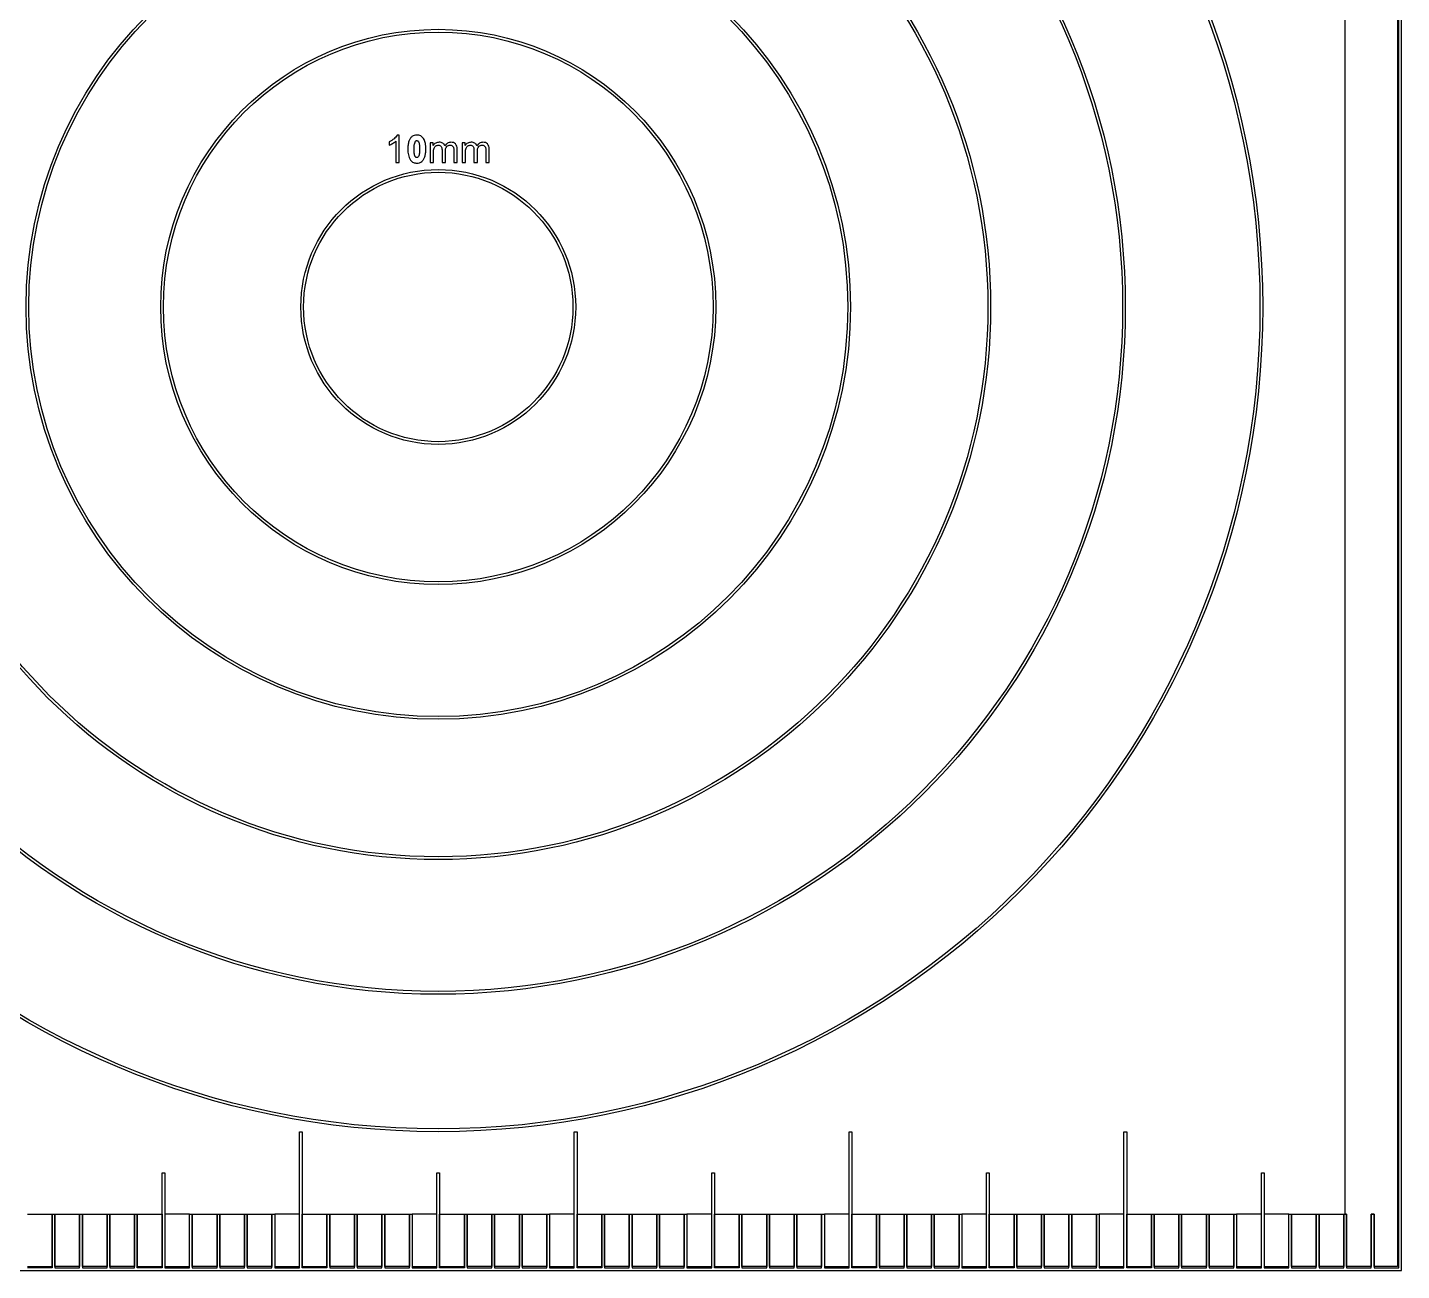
# Model space of a CAD drawing. Header units: millimetres. Extents: x -130 to 130, y -130 to 130.
# Drawn here: x -14.95 to 35.05, y -35.05 to 10.17 of the extents above; entities that cross this region are included whole.
import ezdxf

# ---------------------------------------------------------------- set-up
doc = ezdxf.new("R2010")
doc.units = ezdxf.units.MM
doc.header["$MEASUREMENT"] = 0

msp = doc.modelspace()

# ---------------------------------------------------------------- linework, layer by layer
at = {"color": 5}
for p, q in [((-1.789, 6.003), (-1.789, 5.884)), ((-1.543, 6.032), (-1.543, 5.25)), ((-1.42, 6.254), (-1.499, 6.254)), ((-1.42, 5.25), (-1.42, 6.254)), ((-0.185, 5.974), (-0.295, 5.974)), ((-0.295, 5.974), (-0.295, 5.25)), ((-0.185, 5.873), (-0.185, 5.974)), ((-0.172, 5.25), (-0.172, 5.626)), ((0.136, 5.721), (0.136, 5.25)), ((0.259, 5.25), (0.259, 5.671)), ((0.565, 5.706), (0.565, 5.25)), ((0.687, 5.25), (0.687, 5.747)), ((0.979, 5.974), (0.869, 5.974)), ((0.869, 5.974), (0.869, 5.25)), ((0.979, 5.873), (0.979, 5.974)), ((0.992, 5.25), (0.992, 5.626)), ((1.299, 5.721), (1.299, 5.25)), ((1.422, 5.25), (1.422, 5.671)), ((1.729, 5.706), (1.729, 5.25)), ((1.851, 5.25), (1.851, 5.747)), ((-1.543, 5.25), (-1.42, 5.25)), ((-0.781, 5.233), (-0.78, 5.233)), ((-0.78, 5.233), (-0.778, 5.233)), ((-0.295, 5.25), (-0.172, 5.25)), ((0.136, 5.25), (0.259, 5.25)), ((0.565, 5.25), (0.687, 5.25)), ((0.869, 5.25), (0.992, 5.25)), ((1.299, 5.25), (1.422, 5.25)), ((1.729, 5.25), (1.851, 5.25))]:
    msp.add_line(p, q, dxfattribs=at)
for points in [[(-35.05, -35.05), (35.05, -35.05), (35.05, 35.05), (-35.05, 35.05)], [(33.05, -34.9), (33.05, -33), (33, -33), (33, 33), (-33, 33), (-33, 33.05), (-34.9, 33.05), (-34.9, 33.95), (-33, 33.95), (-33, 34.05), (-34.9, 34.05), (-34.9, 34.9), (34.9, 34.9), (34.9, -34.9), (34.05, -34.9), (34.05, -33), (33.95, -33), (33.95, -34.9)], [(-13.05, -33), (-13.05, -34.9), (-13.95, -34.9), (-13.95, -33)], [(-12.95, -34.9), (-12.95, -33), (-12.05, -33), (-12.05, -34.9)], [(-7.05, -33), (-7.05, -34.9), (-7.95, -34.9), (-7.95, -33)], [(-6.95, -34.9), (-6.95, -33), (-6.05, -33), (-6.05, -34.9)], [(-3.95, -34.9), (-3.95, -33), (-3.05, -33), (-3.05, -34.9)], [(-2.05, -33), (-2.05, -34.9), (-2.95, -34.9), (-2.95, -33)], [(-1.95, -34.9), (-1.95, -33), (-1.95, -34.95), (-1.05, -34.95), (-1.05, -33), (-1.05, -34.9)], [(1.05, -34.9), (1.05, -33), (1.95, -33), (1.95, -34.9)], [(2.05, -34.9), (2.05, -33), (2.95, -33), (2.95, -34.9)], [(3.05, -34.9), (3.05, -33), (3.95, -33), (3.95, -34.9)], [(6.05, -34.9), (6.05, -33), (6.95, -33), (6.95, -34.9)], [(7.95, -33), (7.95, -34.9), (7.05, -34.9), (7.05, -33)], [(11.05, -34.9), (11.05, -33), (11.95, -33), (11.95, -34.9)], [(12.05, -34.9), (12.05, -33), (12.95, -33), (12.95, -34.9)], [(13.05, -34.9), (13.05, -33), (13.95, -33), (13.95, -34.9)], [(16.05, -34.9), (16.05, -33), (16.95, -33), (16.95, -34.9)], [(17.95, -33), (17.95, -34.9), (17.05, -34.9), (17.05, -33)], [(18.05, -34.9), (18.05, -33), (18.95, -33), (18.95, -34.9)], [(21.05, -34.9), (21.05, -33), (21.95, -33), (21.95, -34.9)], [(22.95, -33), (22.95, -34.9), (22.05, -34.9), (22.05, -33)], [(23.05, -34.9), (23.05, -33), (23.95, -33), (23.95, -34.9)], [(26.05, -34.9), (26.05, -33), (26.95, -33), (26.95, -34.9)], [(27.05, -34.9), (27.05, -33), (27.95, -33), (27.95, -34.9)], [(28.95, -33), (28.95, -34.9), (28.05, -34.9), (28.05, -33)], [(31.95, -33), (31.95, -34.9), (31.05, -34.9), (31.05, -33)], [(32.95, -33), (32.95, -34.9), (32.05, -34.9), (32.05, -33)]]:
    msp.add_lwpolyline(points, close=True, dxfattribs=at)
for points in [[(-14.95, -33), (-14.05, -33), (-13.95, -33), (-13.95, -34.95), (-13.05, -34.95), (-13.05, -33), (-12.95, -33), (-12.95, -34.95), (-12.05, -34.95), (-12.05, -33), (-11.95, -33), (-11.05, -33), (-11.05, -34.9), (-11.95, -34.9), (-11.95, -33), (-11.95, -34.95), (-11.05, -34.95), (-11.05, -33), (-10.95, -33), (-10.05, -33), (-10.05, -34.95), (-10.95, -34.95), (-10.95, -33), (-10.95, -34.9), (-10.05, -34.9), (-10.05, -31.5), (-9.95, -31.5), (-9.95, -34.9), (-9.05, -34.9), (-9.05, -33), (-9.95, -33), (-9.95, -34.95), (-9.05, -34.95), (-9.05, -33), (-8.95, -33), (-8.05, -33), (-8.05, -34.9), (-8.95, -34.9), (-8.95, -33), (-8.95, -34.95), (-8.05, -34.95), (-8.05, -33), (-7.95, -33), (-7.95, -34.95), (-7.05, -34.95), (-7.05, -33), (-6.95, -33), (-6.95, -34.95), (-6.05, -34.95), (-6.05, -33), (-5.95, -33), (-5.95, -34.95), (-5.05, -34.95), (-5.05, -33), (-5.95, -33), (-5.95, -34.9), (-5.05, -34.9), (-5.05, -30), (-4.95, -30), (-4.95, -34.9), (-4.05, -34.9), (-4.05, -33), (-4.05, -34.95), (-4.95, -34.95), (-4.95, -33), (-4.05, -33), (-3.95, -33), (-3.95, -34.95), (-3.05, -34.95), (-3.05, -33), (-2.95, -33), (-2.95, -34.95), (-2.05, -34.95), (-2.05, -33), (-1.95, -33), (-1.05, -33), (-0.95, -33), (-0.95, -34.95), (-0.05, -34.95), (-0.05, -33), (-0.95, -33), (-0.95, -34.9), (-0.05, -34.9), (-0.05, -31.5), (0.05, -31.5), (0.05, -34.9), (0.95, -34.9), (0.95, -33), (0.95, -34.95), (0.05, -34.95), (0.05, -33), (0.95, -33), (1.05, -33), (1.05, -34.95), (1.95, -34.95), (1.95, -33), (2.05, -33), (2.05, -34.95), (2.95, -34.95), (2.95, -33), (3.05, -33), (3.05, -34.95), (3.95, -34.95), (3.95, -33), (4.05, -33), (4.05, -34.95), (4.95, -34.95), (4.95, -33), (4.05, -33), (4.05, -34.9), (4.95, -34.9), (4.95, -30), (5.05, -30), (5.05, -34.9), (5.95, -34.9), (5.95, -33), (5.95, -34.95), (5.05, -34.95), (5.05, -33), (5.95, -33), (6.05, -33), (6.05, -34.95), (6.95, -34.95), (6.95, -33), (7.05, -33), (7.05, -34.95), (7.95, -34.95), (7.95, -33), (8.05, -33), (8.95, -33), (8.95, -34.9), (8.05, -34.9), (8.05, -33), (8.05, -34.95), (8.95, -34.95), (8.95, -33), (9.05, -33), (9.05, -34.95), (9.95, -34.95), (9.95, -33), (9.05, -33), (9.05, -34.9), (9.95, -34.9), (9.95, -31.5), (10.05, -31.5), (10.05, -34.9), (10.95, -34.9), (10.95, -33), (10.95, -34.95), (10.05, -34.95), (10.05, -33), (10.95, -33), (11.05, -33), (11.05, -34.95), (11.95, -34.95), (11.95, -33), (12.05, -33), (12.05, -34.95), (12.95, -34.95), (12.95, -33), (13.05, -33), (13.05, -34.95), (13.95, -34.95), (13.95, -33), (14.05, -33), (14.05, -34.95), (14.95, -34.95), (14.95, -33), (14.05, -33), (14.05, -34.9), (14.95, -34.9), (14.95, -30), (15.05, -30), (15.05, -34.9), (15.95, -34.9), (15.95, -33), (15.95, -34.95), (15.05, -34.95), (15.05, -33), (15.95, -33), (16.05, -33), (16.05, -34.95), (16.95, -34.95), (16.95, -33), (17.05, -33), (17.05, -34.95), (17.95, -34.95), (17.95, -33), (18.05, -33), (18.05, -34.95), (18.95, -34.95), (18.95, -33), (19.05, -33), (19.05, -34.95), (19.95, -34.95), (19.95, -33), (19.05, -33), (19.05, -34.9), (19.95, -34.9), (19.95, -31.5), (20.05, -31.5), (20.05, -34.9), (20.95, -34.9), (20.95, -33), (20.95, -34.95), (20.05, -34.95), (20.05, -33), (20.95, -33), (21.05, -33), (21.05, -34.95), (21.95, -34.95), (21.95, -33), (22.05, -33), (22.05, -34.95), (22.95, -34.95), (22.95, -33), (23.05, -33), (23.05, -34.95), (23.95, -34.95), (23.95, -33), (24.05, -33), (24.05, -34.95), (24.95, -34.95), (24.95, -33), (24.05, -33), (24.05, -34.9), (24.95, -34.9), (24.95, -30), (25.05, -30), (25.05, -34.9), (25.95, -34.9), (25.95, -33), (25.95, -34.95), (25.05, -34.95), (25.05, -33), (25.95, -33), (26.05, -33), (26.05, -34.95), (26.95, -34.95), (26.95, -33), (27.05, -33), (27.05, -34.95), (27.95, -34.95), (27.95, -33), (28.05, -33), (28.05, -34.95), (28.95, -34.95), (28.95, -33), (29.05, -33), (29.05, -34.95), (29.95, -34.95), (29.95, -33), (29.05, -33), (29.05, -34.9), (29.95, -34.9), (29.95, -31.5), (30.05, -31.5), (30.05, -34.9), (30.95, -34.9), (30.95, -33), (30.05, -33), (30.05, -34.95), (30.95, -34.95), (30.95, -33), (31.05, -33), (31.05, -34.95), (31.95, -34.95), (31.95, -33), (32.05, -33), (32.05, -34.95), (32.95, -34.95), (32.95, -33), (33.05, -33), (33.05, -34.95), (33.95, -34.95), (33.95, -33), (34.05, -33), (34.05, -34.95), (34.95, -34.95), (34.95, 34.95)], [(-14.95, -34.9), (-14.05, -34.9), (-14.05, -33), (-14.05, -34.95), (-14.95, -34.95)]]:
    msp.add_lwpolyline(points, dxfattribs=at)
for radius in [30, 29.9, 25, 24.9, 20.1, 20, 15, 14.9, 10.1, 10, 5, 4.9]:
    msp.add_circle((0, 0), radius, dxfattribs=at)
for points, knots in [([(-1.608, 6.12), (-1.638, 6.097), (-1.664, 6.075), (-1.724, 6.036), (-1.756, 6.019), (-1.789, 6.003)], [-0.02163526, -0.02163526, -0.02163526, -0.02163526, -0.01081149, -0.01081149, 0, 0, 0, 0]), ([(-1.66, 5.948), (-1.639, 5.96), (-1.618, 5.973), (-1.579, 6.001), (-1.563, 6.015), (-1.543, 6.032)], [-0.01591284, -0.01591284, -0.01591284, -0.01591284, -0.00799839, -0.00799839, 0, 0, 0, 0]), ([(-1.499, 6.254), (-1.516, 6.226), (-1.529, 6.205), (-1.566, 6.16), (-1.587, 6.14), (-1.608, 6.12)], [-0.0175624, -0.0175624, -0.0175624, -0.0175624, -0.00872028, -0.00872028, 0, 0, 0, 0]), ([(-1.07, 6.028), (-1.083, 5.976), (-1.093, 5.936), (-1.104, 5.84), (-1.105, 5.791), (-1.106, 5.743)], [-0.02924851, -0.02924851, -0.02924851, -0.02924851, -0.01447712, -0.01447712, 0, 0, 0, 0]), ([(-0.961, 6.195), (-0.987, 6.17), (-1.009, 6.148), (-1.045, 6.092), (-1.057, 6.06), (-1.07, 6.028)], [-0.02044208, -0.02044208, -0.02044208, -0.02044208, -0.01019213, -0.01019213, 0, 0, 0, 0]), ([(-0.78, 6.254), (-0.813, 6.252), (-0.845, 6.25), (-0.906, 6.231), (-0.932, 6.215), (-0.961, 6.195)], [-0.02104607, -0.02104607, -0.02104607, -0.02104607, -0.01054111, -0.01054111, 0, 0, 0, 0]), ([(-0.88, 5.743), (-0.88, 5.798), (-0.88, 5.851), (-0.866, 5.94), (-0.854, 5.972), (-0.831, 6.026)], [-0.03735397, -0.03735397, -0.03735397, -0.03735397, -0.01763238, -0.01763238, 0, 0, 0, 0]), ([(-0.831, 6.026), (-0.826, 6.031), (-0.821, 6.036), (-0.813, 6.044), (-0.811, 6.045), (-0.811, 6.046), (-0.811, 6.046), (-0.811, 6.046), (-0.811, 6.046), (-0.81, 6.046), (-0.808, 6.047), (-0.797, 6.049), (-0.789, 6.05), (-0.782, 6.052)], [-0.01419537, -0.01419537, -0.01419537, -0.01419537, -0.00810435, -0.00810435, -0.00386344, -0.00386344, -0.00361305, -0.00361305, -0.00349582, -0.00349582, -0.00220765, -0.00220765, 0, 0, 0, 0]), ([(-0.782, 6.052), (-0.773, 6.05), (-0.761, 6.048), (-0.75, 6.045), (-0.749, 6.044), (-0.741, 6.038), (-0.728, 6.023), (-0.724, 6.019)], [-0.002274514, -0.002274514, -0.002274514, -0.002274514, -0.001870779, -0.001870779, -0.001696644, -0.001696644, 0, 0, 0, 0]), ([(-0.638, 6.221), (-0.662, 6.232), (-0.683, 6.241), (-0.731, 6.252), (-0.755, 6.253), (-0.78, 6.254)], [-0.01477876, -0.01477876, -0.01477876, -0.01477876, -0.00737827, -0.00737827, 0, 0, 0, 0]), ([(-0.724, 6.019), (-0.703, 5.967), (-0.692, 5.936), (-0.679, 5.849), (-0.679, 5.797), (-0.68, 5.743)], [-0.03081191, -0.03081191, -0.03081191, -0.03081191, -0.01627971, -0.01627971, 0, 0, 0, 0]), ([(-0.538, 6.128), (-0.552, 6.147), (-0.566, 6.166), (-0.599, 6.197), (-0.618, 6.209), (-0.638, 6.221)], [-0.01438048, -0.01438048, -0.01438048, -0.01438048, -0.00719208, -0.00719208, 0, 0, 0, 0]), ([(-0.476, 5.979), (-0.483, 6.005), (-0.491, 6.031), (-0.511, 6.081), (-0.524, 6.102), (-0.538, 6.128)], [-0.01758023, -0.01758023, -0.01758023, -0.01758023, -0.00881599, -0.00881599, 0, 0, 0, 0]), ([(-1.789, 5.884), (-1.764, 5.894), (-1.744, 5.902), (-1.701, 5.924), (-1.68, 5.936), (-1.66, 5.948)], [-0.01447581, -0.01447581, -0.01447581, -0.01447581, -0.00720085, -0.00720085, 0, 0, 0, 0]), ([(-1.106, 5.743), (-1.105, 5.671), (-1.104, 5.599), (-1.073, 5.461), (-1.045, 5.409), (-1.007, 5.337)], [-0.04821678, -0.04821678, -0.04821678, -0.04821678, -0.02452013, -0.02452013, 0, 0, 0, 0]), ([(-0.836, 5.467), (-0.857, 5.519), (-0.868, 5.55), (-0.881, 5.638), (-0.88, 5.689), (-0.88, 5.743)], [-0.03059384, -0.03059384, -0.03059384, -0.03059384, -0.01617475, -0.01617475, 0, 0, 0, 0]), ([(-0.68, 5.743), (-0.679, 5.689), (-0.679, 5.638), (-0.692, 5.55), (-0.703, 5.52), (-0.725, 5.468)], [-0.0357895, -0.0357895, -0.0357895, -0.0357895, -0.01689204, -0.01689204, 0, 0, 0, 0]), ([(-0.49, 5.459), (-0.476, 5.511), (-0.466, 5.551), (-0.455, 5.647), (-0.454, 5.695), (-0.454, 5.743)], [-0.02916216, -0.02916216, -0.02916216, -0.02916216, -0.01444205, -0.01444205, 0, 0, 0, 0]), ([(-0.454, 5.743), (-0.454, 5.783), (-0.454, 5.823), (-0.461, 5.902), (-0.468, 5.935), (-0.476, 5.979)], [-0.02666403, -0.02666403, -0.02666403, -0.02666403, -0.01349411, -0.01349411, 0, 0, 0, 0]), ([(-0.094, 5.958), (-0.112, 5.947), (-0.13, 5.935), (-0.16, 5.907), (-0.172, 5.89), (-0.185, 5.873)], [-0.01284659, -0.01284659, -0.01284659, -0.01284659, -0.00642366, -0.00642366, 0, 0, 0, 0]), ([(-0.172, 5.626), (-0.172, 5.652), (-0.171, 5.677), (-0.165, 5.729), (-0.16, 5.749), (-0.152, 5.777)], [-0.01727213, -0.01727213, -0.01727213, -0.01727213, -0.00876824, -0.00876824, 0, 0, 0, 0]), ([(-0.152, 5.777), (-0.145, 5.793), (-0.138, 5.809), (-0.117, 5.836), (-0.103, 5.846), (-0.089, 5.857)], [-0.01094345, -0.01094345, -0.01094345, -0.01094345, -0.00547458, -0.00547458, 0, 0, 0, 0]), ([(0.035, 5.991), (0.012, 5.99), (-0.01, 5.988), (-0.053, 5.978), (-0.073, 5.968), (-0.094, 5.958)], [-0.01418098, -0.01418098, -0.01418098, -0.01418098, -0.00709518, -0.00709518, 0, 0, 0, 0]), ([(-0.089, 5.857), (-0.074, 5.865), (-0.059, 5.873), (-0.026, 5.882), (-0.01, 5.883), (0.008, 5.884)], [-0.01024286, -0.01024286, -0.01024286, -0.01024286, -0.00512144, -0.00512144, 0, 0, 0, 0]), ([(0.008, 5.884), (0.026, 5.883), (0.045, 5.882), (0.079, 5.869), (0.091, 5.858), (0.106, 5.843)], [-0.01251137, -0.01251137, -0.01251137, -0.01251137, -0.00629527, -0.00629527, 0, 0, 0, 0]), ([(0.166, 5.957), (0.144, 5.969), (0.125, 5.978), (0.081, 5.989), (0.058, 5.99), (0.035, 5.991)], [-0.01398676, -0.01398676, -0.01398676, -0.01398676, -0.00696116, -0.00696116, 0, 0, 0, 0]), ([(0.106, 5.843), (0.117, 5.822), (0.125, 5.806), (0.135, 5.764), (0.135, 5.742), (0.136, 5.721)], [-0.01317417, -0.01317417, -0.01317417, -0.01317417, -0.00650455, -0.00650455, 0, 0, 0, 0]), ([(0.239, 5.864), (0.231, 5.883), (0.223, 5.901), (0.199, 5.932), (0.183, 5.945), (0.166, 5.957)], [-0.01243797, -0.01243797, -0.01243797, -0.01243797, -0.00621942, -0.00621942, 0, 0, 0, 0]), ([(0.463, 5.991), (0.441, 5.988), (0.418, 5.985), (0.37, 5.974), (0.35, 5.966), (0.298, 5.936), (0.269, 5.9), (0.239, 5.864)], [-0.02435846, -0.02435846, -0.02435846, -0.02435846, -0.0197102, -0.0197102, -0.01385547, -0.01385547, 0, 0, 0, 0]), ([(0.259, 5.671), (0.259, 5.701), (0.26, 5.73), (0.276, 5.785), (0.29, 5.806), (0.309, 5.833)], [-0.01980288, -0.01980288, -0.01980288, -0.01980288, -0.01002115, -0.01002115, 0, 0, 0, 0]), ([(0.309, 5.833), (0.328, 5.849), (0.346, 5.864), (0.388, 5.88), (0.412, 5.882), (0.436, 5.884)], [-0.01434752, -0.01434752, -0.01434752, -0.01434752, -0.00717171, -0.00717171, 0, 0, 0, 0]), ([(0.436, 5.884), (0.449, 5.884), (0.462, 5.883), (0.486, 5.877), (0.497, 5.871), (0.51, 5.865)], [-0.008246606, -0.008246606, -0.008246606, -0.008246606, -0.004127953, -0.004127953, 0, 0, 0, 0]), ([(0.629, 5.931), (0.602, 5.951), (0.581, 5.968), (0.525, 5.988), (0.494, 5.989), (0.463, 5.991)], [-0.01859866, -0.01859866, -0.01859866, -0.01859866, -0.00925771, -0.00925771, 0, 0, 0, 0]), ([(0.51, 5.865), (0.519, 5.858), (0.528, 5.851), (0.543, 5.833), (0.547, 5.823), (0.553, 5.812)], [-0.00723611, -0.00723611, -0.00723611, -0.00723611, -0.003619168, -0.003619168, 0, 0, 0, 0]), ([(0.553, 5.812), (0.558, 5.792), (0.561, 5.778), (0.565, 5.742), (0.565, 5.724), (0.565, 5.706)], [-0.01100619, -0.01100619, -0.01100619, -0.01100619, -0.00536741, -0.00536741, 0, 0, 0, 0]), ([(0.687, 5.747), (0.686, 5.781), (0.685, 5.814), (0.666, 5.876), (0.65, 5.9), (0.629, 5.931)], [-0.02234199, -0.02234199, -0.02234199, -0.02234199, -0.01128235, -0.01128235, 0, 0, 0, 0]), ([(1.07, 5.958), (1.052, 5.947), (1.034, 5.935), (1.004, 5.907), (0.992, 5.89), (0.979, 5.873)], [-0.01284659, -0.01284659, -0.01284659, -0.01284659, -0.00642366, -0.00642366, 0, 0, 0, 0]), ([(0.992, 5.626), (0.992, 5.652), (0.992, 5.677), (0.998, 5.729), (1.004, 5.749), (1.012, 5.777)], [-0.01727213, -0.01727213, -0.01727213, -0.01727213, -0.00876824, -0.00876824, 0, 0, 0, 0]), ([(1.012, 5.777), (1.019, 5.793), (1.026, 5.809), (1.047, 5.836), (1.06, 5.846), (1.075, 5.857)], [-0.01094345, -0.01094345, -0.01094345, -0.01094345, -0.00547458, -0.00547458, 0, 0, 0, 0]), ([(1.198, 5.991), (1.176, 5.99), (1.153, 5.988), (1.11, 5.978), (1.091, 5.968), (1.07, 5.958)], [-0.01418098, -0.01418098, -0.01418098, -0.01418098, -0.00709518, -0.00709518, 0, 0, 0, 0]), ([(1.075, 5.857), (1.09, 5.865), (1.105, 5.873), (1.137, 5.882), (1.154, 5.883), (1.171, 5.884)], [-0.01024286, -0.01024286, -0.01024286, -0.01024286, -0.00512144, -0.00512144, 0, 0, 0, 0]), ([(1.171, 5.884), (1.19, 5.883), (1.209, 5.882), (1.242, 5.869), (1.254, 5.858), (1.269, 5.843)], [-0.01251137, -0.01251137, -0.01251137, -0.01251137, -0.00629527, -0.00629527, 0, 0, 0, 0]), ([(1.33, 5.957), (1.307, 5.969), (1.289, 5.978), (1.245, 5.989), (1.222, 5.99), (1.198, 5.991)], [-0.01398676, -0.01398676, -0.01398676, -0.01398676, -0.00696116, -0.00696116, 0, 0, 0, 0]), ([(1.269, 5.843), (1.281, 5.822), (1.289, 5.806), (1.299, 5.764), (1.299, 5.742), (1.299, 5.721)], [-0.01317417, -0.01317417, -0.01317417, -0.01317417, -0.00650455, -0.00650455, 0, 0, 0, 0]), ([(1.403, 5.864), (1.395, 5.883), (1.387, 5.901), (1.362, 5.932), (1.347, 5.945), (1.33, 5.957)], [-0.01243797, -0.01243797, -0.01243797, -0.01243797, -0.00621942, -0.00621942, 0, 0, 0, 0]), ([(1.627, 5.991), (1.604, 5.988), (1.582, 5.985), (1.533, 5.974), (1.514, 5.966), (1.461, 5.936), (1.432, 5.9), (1.403, 5.864)], [-0.02435846, -0.02435846, -0.02435846, -0.02435846, -0.0197102, -0.0197102, -0.01385547, -0.01385547, 0, 0, 0, 0]), ([(1.422, 5.671), (1.423, 5.701), (1.424, 5.73), (1.44, 5.785), (1.454, 5.806), (1.473, 5.833)], [-0.01980288, -0.01980288, -0.01980288, -0.01980288, -0.01002115, -0.01002115, 0, 0, 0, 0]), ([(1.473, 5.833), (1.492, 5.849), (1.51, 5.864), (1.552, 5.88), (1.576, 5.882), (1.6, 5.884)], [-0.01434752, -0.01434752, -0.01434752, -0.01434752, -0.00717171, -0.00717171, 0, 0, 0, 0]), ([(1.6, 5.884), (1.613, 5.884), (1.626, 5.883), (1.65, 5.877), (1.661, 5.871), (1.673, 5.865)], [-0.008246606, -0.008246606, -0.008246606, -0.008246606, -0.004127953, -0.004127953, 0, 0, 0, 0]), ([(1.793, 5.931), (1.766, 5.951), (1.744, 5.968), (1.689, 5.988), (1.658, 5.989), (1.627, 5.991)], [-0.01859866, -0.01859866, -0.01859866, -0.01859866, -0.00925771, -0.00925771, 0, 0, 0, 0]), ([(1.673, 5.865), (1.683, 5.858), (1.692, 5.851), (1.707, 5.833), (1.711, 5.823), (1.716, 5.812)], [-0.00723611, -0.00723611, -0.00723611, -0.00723611, -0.003619168, -0.003619168, 0, 0, 0, 0]), ([(1.716, 5.812), (1.721, 5.792), (1.725, 5.778), (1.729, 5.742), (1.729, 5.724), (1.729, 5.706)], [-0.01100619, -0.01100619, -0.01100619, -0.01100619, -0.00536741, -0.00536741, 0, 0, 0, 0]), ([(1.851, 5.747), (1.85, 5.781), (1.849, 5.814), (1.83, 5.876), (1.814, 5.9), (1.793, 5.931)], [-0.02234199, -0.02234199, -0.02234199, -0.02234199, -0.01128235, -0.01128235, 0, 0, 0, 0]), ([(-1.007, 5.337), (-0.974, 5.305), (-0.944, 5.275), (-0.869, 5.241), (-0.825, 5.237), (-0.781, 5.233)], [-0.02642159, -0.02642159, -0.02642159, -0.02642159, -0.01320606, -0.01320606, 0, 0, 0, 0]), ([(-0.78, 5.435), (-0.787, 5.436), (-0.801, 5.438), (-0.81, 5.442), (-0.813, 5.443), (-0.824, 5.454), (-0.83, 5.461), (-0.836, 5.467)], [-0.02110351, -0.02110351, -0.02110351, -0.02110351, -0.00554281, -0.00554281, -0.00258867, -0.00258867, 0, 0, 0, 0]), ([(-0.725, 5.468), (-0.731, 5.46), (-0.74, 5.45), (-0.749, 5.443), (-0.751, 5.441), (-0.763, 5.438), (-0.772, 5.436), (-0.78, 5.435)], [-0.01155998, -0.01155998, -0.01155998, -0.01155998, -0.00457168, -0.00457168, -0.00241114, -0.00241114, 0, 0, 0, 0]), ([(-0.778, 5.233), (-0.746, 5.235), (-0.713, 5.237), (-0.653, 5.256), (-0.627, 5.273), (-0.598, 5.292)], [-0.020832, -0.020832, -0.020832, -0.020832, -0.0104308, -0.0104308, 0, 0, 0, 0]), ([(-0.598, 5.292), (-0.572, 5.317), (-0.55, 5.339), (-0.514, 5.395), (-0.502, 5.427), (-0.49, 5.459)], [-0.02043806, -0.02043806, -0.02043806, -0.02043806, -0.0101945, -0.0101945, 0, 0, 0, 0])]:
    msp.add_open_spline(points, degree=3, knots=knots, dxfattribs=at)

doc.saveas('drawing.dxf')
